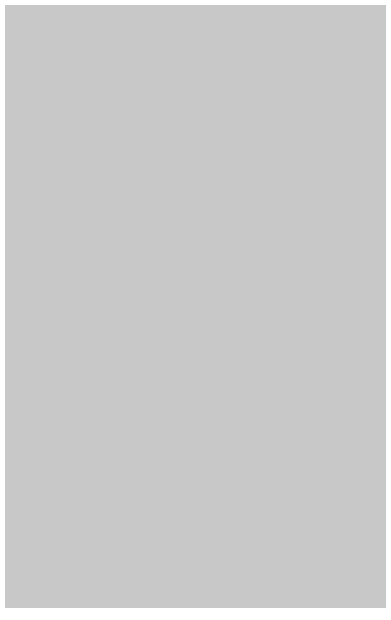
# Model space of a CAD drawing. Extents: x 0 to 49.5, y 0 to 37.5.
# Drawn here: x 7.529 to 10.306, y 0.465 to 4.98 of the extents above; entities that cross this region are included whole.
import ezdxf

# ---------------------------------------------------------------- set-up
doc = ezdxf.new("R2010")
doc.units = 0
doc.layers.add('1', color=22, linetype='CONTINUOUS')

# ---------------------------------------------------------------- blocks, each defined once
blk = doc.blocks.new('RECT')
blk.add_solid([(-0.5, -0.5), (0.5, -0.5), (-0.5, 0.5), (0.5, 0.5)])

msp = doc.modelspace()

# ---------------------------------------------------------------- linework, layer by layer
at = {"layer": '1', "const_width": 0.508}
for points in [[(8, 3.5), (8.8175, 3.5)], [(8.8175, 3.5), (10.9713, 1.3462)]]:
    msp.add_lwpolyline(points, dxfattribs=at)
at = {"layer": '1', "const_width": 0.254}
for points in [[(8, 3.627, 1), (8, 3.373)], [(8.9073, 3.5898, 1), (8.7276, 3.4102)], [(8.8175, 3.373, 1), (8.8175, 3.627)]]:
    msp.add_lwpolyline(points, format="xyb", dxfattribs=at)

# ---------------------------------------------------------------- block references
at = {"layer": '1', "xscale": 6.07, "yscale": 6.07, "rotation": 90}
msp.add_blockref('RECT', (8, 3.5), dxfattribs=at)

doc.saveas('drawing.dxf')
